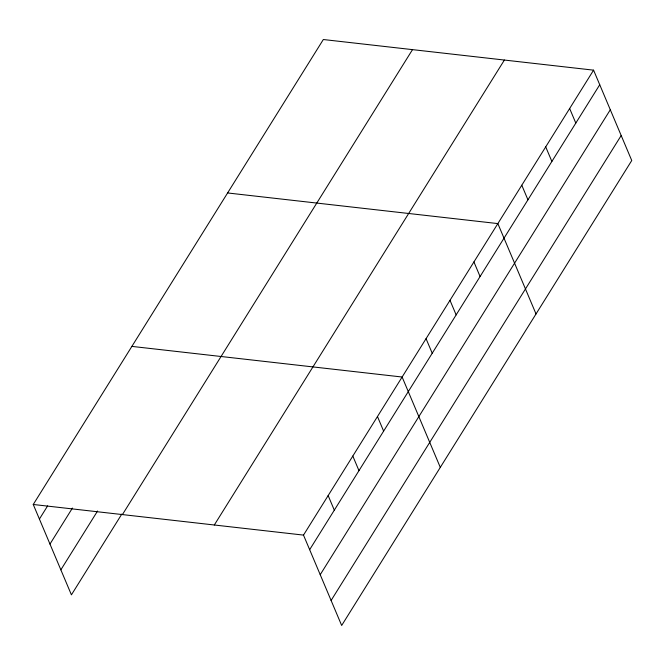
<?xml version="1.0" encoding="UTF-8"?>
<svg xmlns="http://www.w3.org/2000/svg" width="665" height="665" viewBox="0 0 665 665"><rect width="100%" height="100%" fill="white"/><g stroke="black" fill="none" stroke-linecap="round" stroke-linejoin="round"><path stroke-width="1" d="M121.836 514.045L71.421 594.843L33.25 504.477L323.331 39.526L593.579 70.158L631.75 160.523L341.669 625.474L303.498 535.101L593.579 70.158M39.41 519.057L47.631 505.882M49.975 544.061L72.435 508.06M60.856 569.83L97.572 510.994M122.435 514.577L412.508 49.634M214.313 524.993L504.394 60.05M309.657 549.681L599.739 84.738M320.222 574.693L610.304 109.75M331.103 600.462L621.185 135.519M227.605 192.958L497.852 223.59L536.023 313.955M131.878 346.39L402.125 377.022L440.296 467.387M33.25 504.477L303.498 535.101M569.647 108.511L575.807 123.092M545.716 146.874L551.875 161.454M521.784 185.227L527.944 199.808M473.921 261.944L480.08 276.524M449.989 300.306L456.148 314.886M426.057 338.66L432.217 353.24M377.471 416.539L383.63 431.12M352.816 456.057L358.967 470.637M328.153 495.583L334.312 510.163"/></g></svg>
